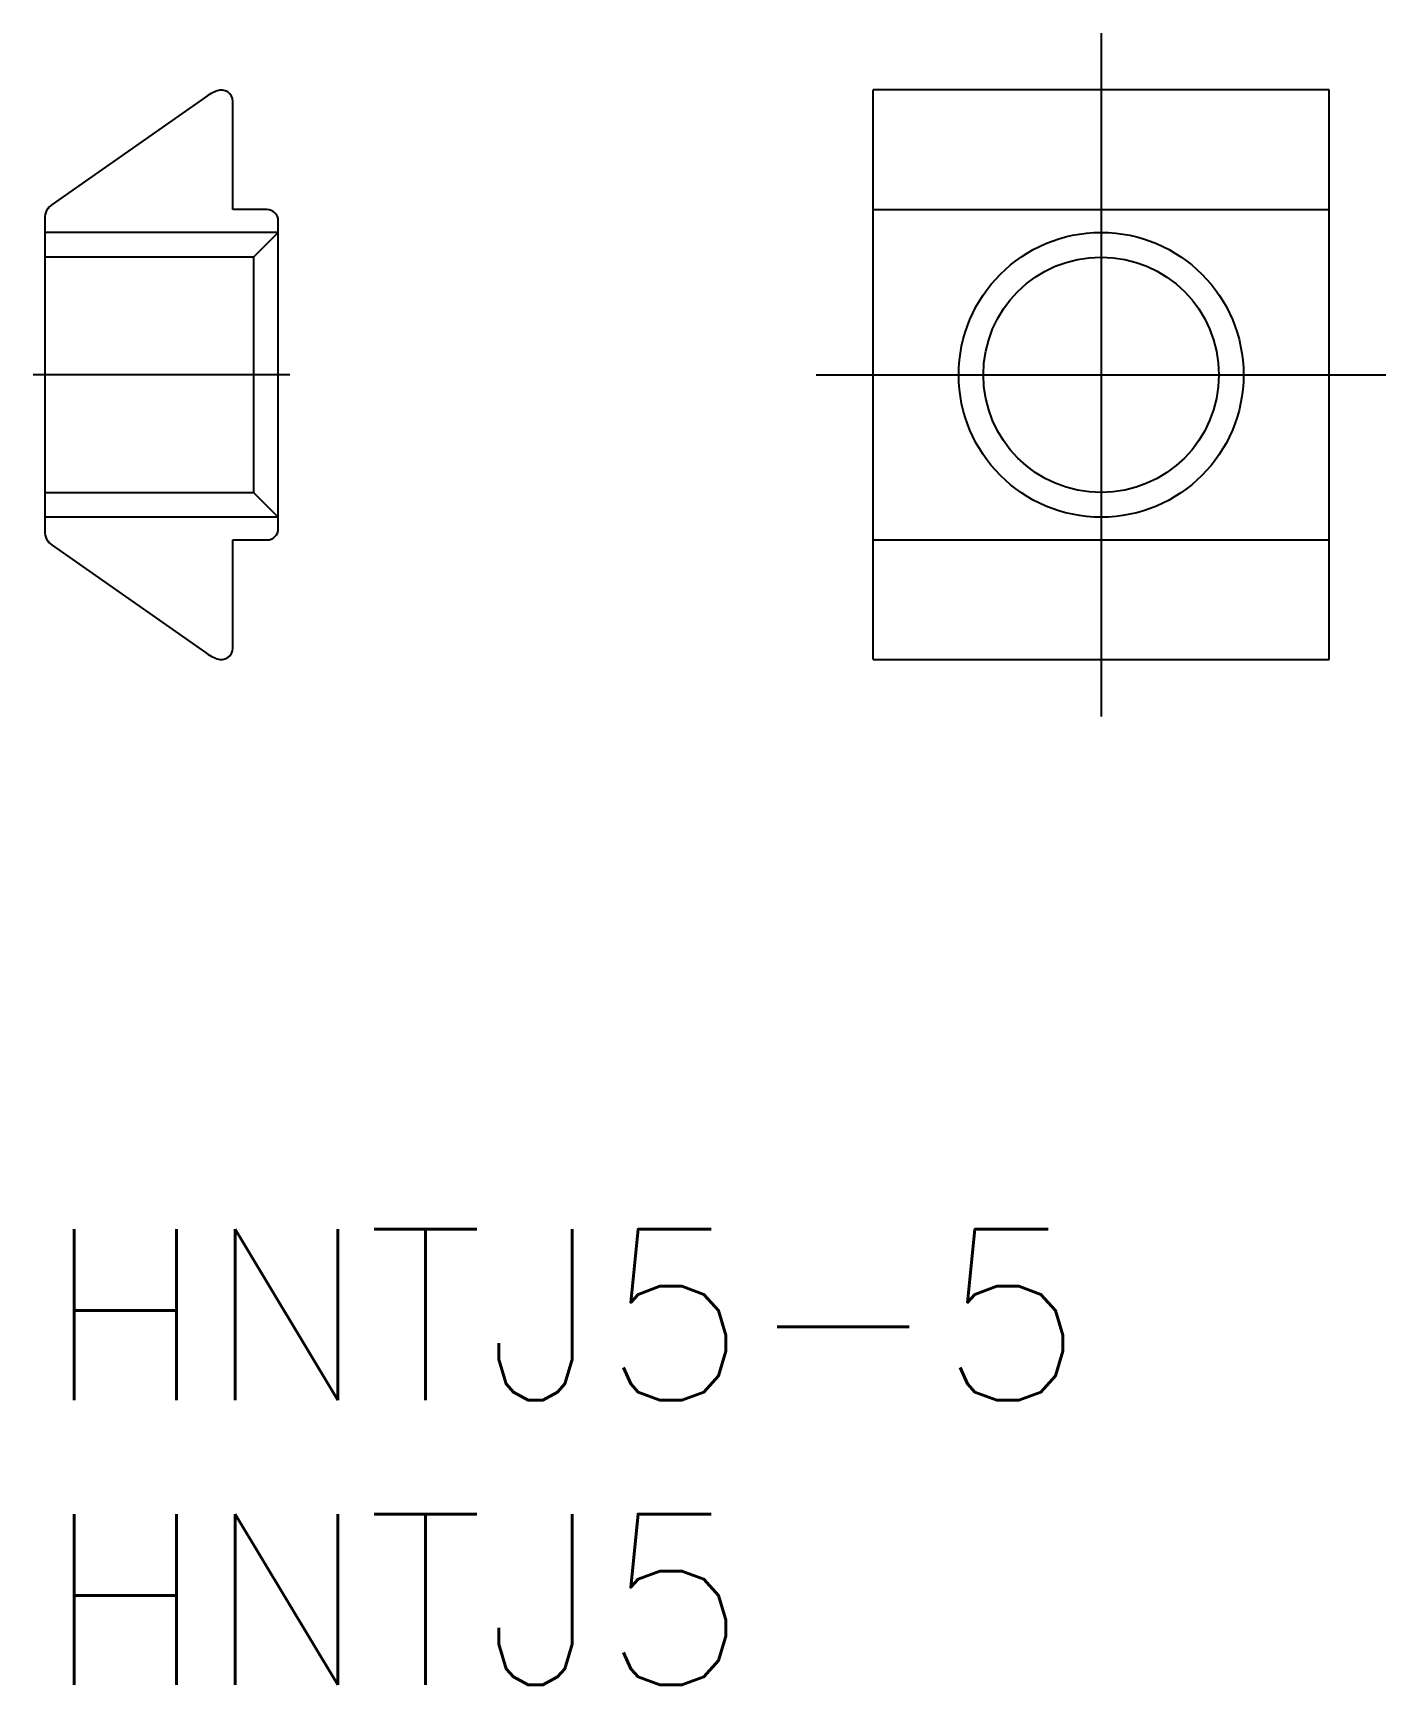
# Model space of a CAD drawing. Extents: x -0.2 to 23.5, y -8 to 21.
import ezdxf

# ---------------------------------------------------------------- set-up
doc = ezdxf.new("R2010")
doc.units = 0
doc.header["$LTSCALE"] = 0.5
doc.linetypes.add('CENTER', pattern=[50.8, 31.75, -6.35, 6.35, -6.35])
doc.linetypes.add('DASHED', pattern=[19.05, 12.7, -6.35])
for name, color, linetype in [('MSM_CENTER', 1, 'CENTER'), ('MSM_CONTINUOUS', 7, 'CONTINUOUS'), ('MSM_DASHED', 4, 'DASHED'), ('MSM_NARROW', 5, 'CONTINUOUS'), ('MSM_PART_NUMBER', 7, 'CONTINUOUS')]:
    doc.layers.add(name, color=color, linetype=linetype)
doc.styles.get("Standard").update_dxf_attribs({"font": 'txt.shx', "height": 3, "bigfont": 'bigfont.shx'})

msp = doc.modelspace()

# ---------------------------------------------------------------- linework, layer by layer
at = {"layer": 'MSM_CENTER'}
for p, q in [((18.544, 21), (18.544, 9)), ((4.305, 15), (-0.205, 15)), ((13.544, 15), (23.544, 15))]:
    msp.add_line(p, q, dxfattribs=at)
at = {"layer": 'MSM_CONTINUOUS'}
for p, q in [((2.821, 19.875), (0.128, 17.989)), ((3.3, 17.9), (3.3, 19.8)), ((22.544, 20), (14.544, 20)), ((14.544, 10), (14.544, 20)), ((22.544, 10), (22.544, 20)), ((0, 17.744), (0, 12.256)), ((3.9, 17.9), (3.3, 17.9)), ((4.1, 12.3), (4.1, 17.7)), ((14.544, 17.9), (22.544, 17.9)), ((0.128, 12.01), (2.821, 10.125)), ((3.3, 10.2), (3.3, 12.1)), ((3.3, 12.1), (3.9, 12.1)), ((14.544, 12.1), (22.544, 12.1)), ((14.544, 10), (22.544, 10))]:
    msp.add_line(p, q, dxfattribs=at)
msp.add_circle((18.544, 15), 2.067, dxfattribs=at)
for centre, radius, start, end in [((3.394, 19.056), 1, 111.5912, 125), ((3.1, 19.8), 0.2, 0, 111.5912), ((0.3, 17.744), 0.3, 125, 180), ((3.9, 17.7), 0.2, 0, 90), ((0.3, 12.256), 0.3, 180, 235), ((3.9, 12.3), 0.2, 270, 0), ((3.1, 10.2), 0.2, 248.4088, 0), ((3.394, 10.944), 1, 235, 248.4088)]:
    msp.add_arc(centre, radius, start, end, dxfattribs=at)
at = {"layer": 'MSM_DASHED'}
for p, q in [((4.1, 17.5), (0, 17.5)), ((4.1, 17.5), (3.667, 17.067)), ((3.667, 17.067), (0, 17.067)), ((3.667, 17.067), (3.667, 12.933)), ((0, 12.933), (3.667, 12.933)), ((3.667, 12.933), (4.1, 12.5)), ((4.1, 12.5), (0, 12.5))]:
    msp.add_line(p, q, dxfattribs=at)
at = {"layer": 'MSM_NARROW'}
msp.add_circle((18.544, 15), 2.5, dxfattribs=at)

# ---------------------------------------------------------------- texts
at = {"layer": 'MSM_PART_NUMBER'}
for s, p in [('HNTJ5-5', (0, -3)), ('HNTJ5', (0, -8))]:
    msp.add_text(s, height=3, dxfattribs=at).set_placement(p)

doc.saveas('drawing.dxf')
